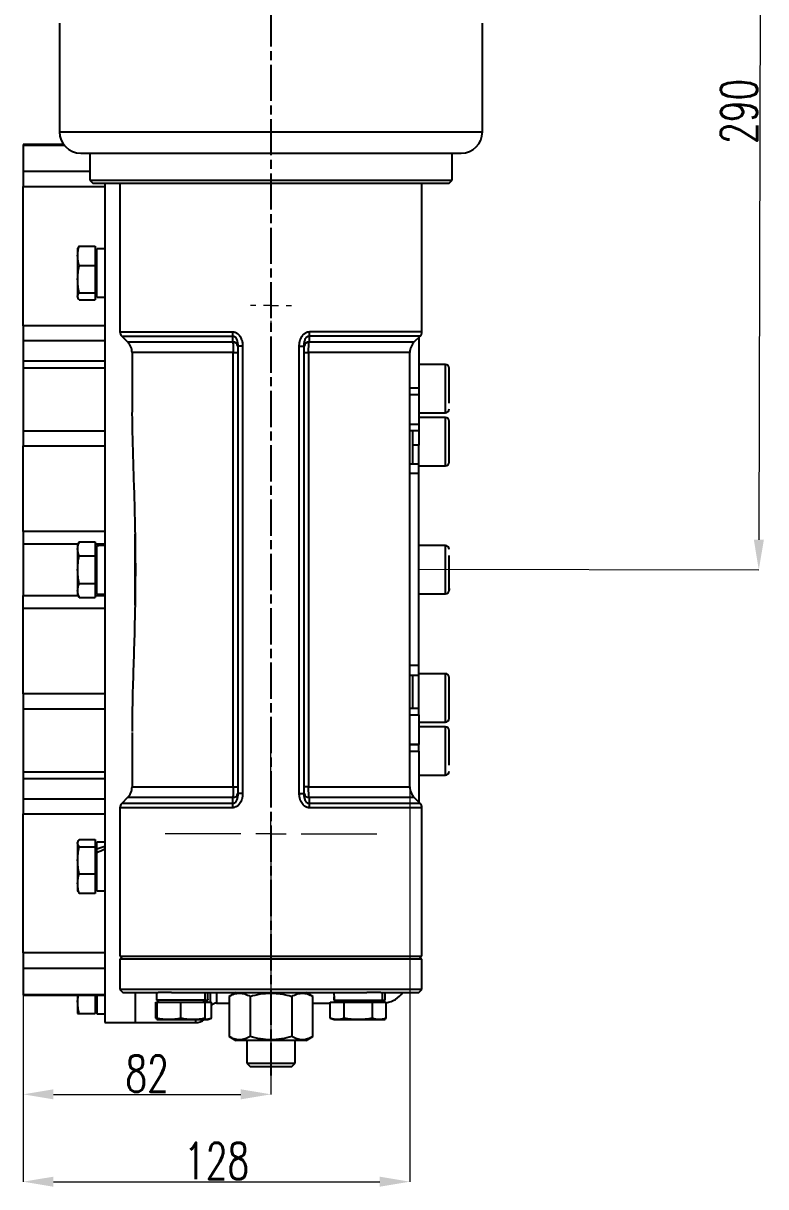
# Model space of a CAD drawing. Header units: millimetres. Extents: x 2271 to 4415, y 823 to 2339.
# Drawn here: x 2855.5 to 3101.3, y 1441.4 to 1826.8 of the extents above; entities that cross this region are included whole.
import ezdxf

# ---------------------------------------------------------------- set-up
doc = ezdxf.new("R2010")
doc.units = ezdxf.units.MM
doc.linetypes.add('AM_ISO08W050', pattern=[18, 12, -1.5, 3, -1.5])
for name, color, linetype, lineweight in [('10', 7, 'Continuous', 0), ('AM_5', 3, 'Continuous', 25), ('AM_7', 4, 'AM_ISO08W050', 25), ('FORMAT', 7, 'Continuous', 18)]:
    doc.layers.add(name, color=color, linetype=linetype, lineweight=lineweight)
doc.styles.add('SLDTEXTSTYLE1', font='txt.shx', dxfattribs={"width": 0.7, "bigfont": 'gbcbig.shx'})
doc.dimstyles.new('SLDDIMSTYLE12$0', dxfattribs={"dimtxt": 12, "dimasz": 10, "dimexe": 0, "dimexo": 0.0625, "dimgap": 0.875, "dimtad": 1, "dimdec": 1, "dimlfac": 1.8, "dimrnd": 1e-09, "dimzin": 12, "dimdsep": 46, "dimtxsty": 'SLDTEXTSTYLE1', "dimcen": 0.09, "dimdle": 8.16, "dimclrd": 3, "dimclre": 3, "dimadec": 0, "dimazin": 3, "dimtfac": 1, "dimtdec": 1, "dimtofl": 0, "dimtmove": 0, "dimatfit": 3, "dimfxl": 0, "dimfrac": 2, "dimtolj": 1, "dimlwd": 5, "dimlwe": 5, "dimarcsym": 0})

# ---------------------------------------------------------------- blocks, each defined once
blk = doc.blocks.new('SW_CENTERMARKSYMBOL_13')
at = {"layer": '10', "color": 0}
for p, q in [((0, 1), (0, 1.35)), ((-1, 0), (-1.35, 0)), ((0, 0), (-0.5, 0)), ((0, 0), (0, 0.5)), ((0, 0), (0, -0.5)), ((0, 0), (0.5, 0)), ((1, 0), (1.35, 0)), ((0, -1), (0, -1.35))]:
    blk.add_line(p, q, dxfattribs=at)
blk = doc.blocks.new('SW_CENTERMARKSYMBOL_14')
at = {"layer": 'FORMAT', "color": 0}
for p, q in [((0, 2), (0, 7)), ((0, 0), (0, 1)), ((-2, 0), (-7, 0)), ((0, 0), (-1, 0)), ((0, 0), (0, -1)), ((0, 0), (1, 0)), ((2, 0), (7, 0)), ((0, -2), (0, -7))]:
    blk.add_line(p, q, dxfattribs=at)
blk = doc.blocks.new('*D184')
at = {"layer": 'AM_5', "color": 3, "lineweight": 5, "transparency": 16777216}
blk.add_line((3025, 1949.56), (3099.66, 1949.4), dxfattribs=at)
at = {"layer": 'AM_5', "color": 3, "linetype": 'Continuous', "lineweight": 5, "transparency": 16777216}
for p, q in [((3099.64, 1939.4), (3099.03, 1655.73)), ((2986.57, 1645.97), (3099.01, 1645.73))]:
    blk.add_line(p, q, dxfattribs=at)
at = {"layer": 'AM_5', "color": 3, "transparency": 16777216}
for points in [[(3097.97, 1939.41), (3101.31, 1939.4), (3099.66, 1949.4)], [(3097.37, 1655.73), (3100.7, 1655.72), (3099.01, 1645.73)]]:
    blk.add_solid(points, dxfattribs=at)
at = {"layer": 'Defpoints', "color": 0, "transparency": 16777216}
for p in [(3024.94, 1949.56), (2986.5, 1645.97), (3099.01, 1645.73)]:
    blk.add_point(p, dxfattribs=at)
at = {"layer": 'AM_5', "color": 0, "transparency": 16777216, "insert": (3092.46, 1797.58), "char_height": 12, "attachment_point": 5, "rotation": 89.8775, "style": 'SLDTEXTSTYLE1'}
blk.add_mtext('\\A1;290', dxfattribs=at)
blk = doc.blocks.new('*D185')
at = {"layer": 'AM_5', "color": 3, "linetype": 'Continuous', "lineweight": 5, "transparency": 16777216}
for p, q in [((2937.5, 1558.2), (2937.5, 1472.02)), ((2865.5, 1472.02), (2927.5, 1472.02))]:
    blk.add_line(p, q, dxfattribs=at)
at = {"layer": 'AM_5', "color": 3, "lineweight": 5, "transparency": 16777216}
blk.add_line((2855.5, 1504.84), (2855.5, 1472.02), dxfattribs=at)
at = {"layer": 'AM_5', "color": 3, "transparency": 16777216}
for points in [[(2865.5, 1473.69), (2865.5, 1470.35), (2855.5, 1472.02)], [(2927.5, 1473.69), (2927.5, 1470.35), (2937.5, 1472.02)]]:
    blk.add_solid(points, dxfattribs=at)
at = {"layer": 'Defpoints', "color": 0, "transparency": 16777216}
for p in [(2937.5, 1558.26), (2855.5, 1504.9), (2937.5, 1472.02)]:
    blk.add_point(p, dxfattribs=at)
at = {"layer": 'AM_5', "color": 0, "transparency": 16777216, "insert": (2896.5, 1478.9), "char_height": 12, "attachment_point": 5, "style": 'SLDTEXTSTYLE1'}
blk.add_mtext('\\A1;82', dxfattribs=at)
blk = doc.blocks.new('*D186')
at = {"layer": 'AM_5', "color": 3, "linetype": 'Continuous', "lineweight": 5, "transparency": 16777216}
for p, q in [((2983.5, 1573.77), (2983.5, 1443.09)), ((2865.5, 1443.09), (2973.5, 1443.09))]:
    blk.add_line(p, q, dxfattribs=at)
at = {"layer": 'AM_5', "color": 3, "lineweight": 5, "transparency": 16777216}
blk.add_line((2855.5, 1504.84), (2855.5, 1443.09), dxfattribs=at)
at = {"layer": 'AM_5', "color": 3, "transparency": 16777216}
for points in [[(2865.5, 1444.75), (2865.5, 1441.42), (2855.5, 1443.09)], [(2973.5, 1444.75), (2973.5, 1441.42), (2983.5, 1443.09)]]:
    blk.add_solid(points, dxfattribs=at)
at = {"layer": 'Defpoints', "color": 0, "transparency": 16777216}
for p in [(2983.5, 1573.83), (2855.5, 1504.9), (2983.5, 1443.09)]:
    blk.add_point(p, dxfattribs=at)
at = {"layer": 'AM_5', "color": 0, "transparency": 16777216, "insert": (2919.5, 1449.96), "char_height": 12, "attachment_point": 5, "style": 'SLDTEXTSTYLE1'}
blk.add_mtext('\\A1;128', dxfattribs=at)

msp = doc.modelspace()

# ---------------------------------------------------------------- linework, layer by layer
at = {"color": 7, "linetype": 'Continuous', "lineweight": 25}
for p, q in [((2867.505, 1826.763), (2867.505, 1790.763)), ((3007.505, 1790.763), (3007.505, 1826.763)), ((2867.505, 1790.763), (3007.505, 1790.763)), ((2868.861, 1786.623), (2855.505, 1786.623)), ((2855.505, 1786.623), (2855.505, 1786.424)), ((2855.505, 1786.424), (2855.505, 1777.772)), ((2855.505, 1786.424), (2869.012, 1786.424)), ((2877.505, 1783.763), (2877.505, 1774.763)), ((2997.505, 1774.763), (2997.505, 1783.763)), ((2855.505, 1777.772), (2855.505, 1772.673)), ((2855.505, 1777.772), (2877.505, 1777.772)), ((2855.505, 1772.673), (2882.505, 1772.673)), ((2855.505, 1726.555), (2855.505, 1772.673)), ((2877.505, 1774.763), (2878.505, 1773.763)), ((2877.505, 1774.763), (2997.505, 1774.763)), ((2878.505, 1773.763), (2996.505, 1773.763)), ((2882.505, 1773.763), (2882.505, 1495.763)), ((2887.505, 1773.763), (2887.505, 1724.592)), ((2987.505, 1724.592), (2987.505, 1773.763)), ((2996.505, 1773.763), (2997.505, 1774.763)), ((2873.62, 1752.368), (2873.505, 1752.051)), ((2873.505, 1752.051), (2873.505, 1749.708)), ((2873.505, 1749.708), (2873.505, 1741.981)), ((2873.955, 1752.974), (2873.714, 1752.333)), ((2873.955, 1752.974), (2879.305, 1752.974)), ((2879.305, 1752.974), (2879.305, 1746.442)), ((2879.905, 1751.286), (2879.305, 1751.886)), ((2882.505, 1752.101), (2879.905, 1752.101)), ((2879.905, 1736.001), (2879.905, 1752.101)), ((2879.305, 1746.442), (2873.955, 1746.442)), ((2879.305, 1746.442), (2879.305, 1737.519)), ((2873.505, 1741.981), (2873.505, 1736.324)), ((2873.505, 1736.324), (2873.505, 1736.051)), ((2873.505, 1736.051), (2873.62, 1735.735)), ((2873.955, 1737.519), (2879.305, 1737.519)), ((2873.955, 1735.128), (2879.305, 1735.128)), ((2879.305, 1737.519), (2879.305, 1735.128)), ((2879.305, 1736.216), (2879.905, 1736.816)), ((2879.905, 1736.001), (2882.505, 1736.001)), ((2882.505, 1726.555), (2855.505, 1726.555)), ((2855.505, 1726.555), (2855.505, 1721.6)), ((2887.505, 1724.592), (2924.717, 1724.592)), ((2888.09, 1723.178), (2890.04, 1721.228)), ((2888.09, 1723.178), (2924.866, 1723.178)), ((2924.881, 1721.228), (2924.866, 1723.178)), ((2950.143, 1723.178), (2950.129, 1721.228)), ((2986.919, 1723.178), (2950.143, 1723.178)), ((2987.505, 1724.592), (2950.293, 1724.592)), ((2984.969, 1721.228), (2986.919, 1723.178)), ((2986.505, 1722.763), (2986.505, 1705.867)), ((2882.505, 1721.6), (2855.505, 1721.6)), ((2855.505, 1721.6), (2855.505, 1714.871)), ((2890.04, 1721.228), (2924.881, 1721.228)), ((2926.505, 1719.843), (2926.505, 1571.684)), ((2928.13, 1719.843), (2926.505, 1719.843)), ((2928.13, 1719.843), (2928.13, 1571.684)), ((2946.88, 1571.684), (2946.88, 1719.843)), ((2946.88, 1719.843), (2948.505, 1719.843)), ((2948.505, 1571.684), (2948.505, 1719.843)), ((2950.129, 1721.228), (2984.969, 1721.228)), ((2882.505, 1714.871), (2855.505, 1714.871)), ((2855.505, 1714.871), (2855.505, 1712.68)), ((2891.505, 1717.692), (2891.505, 1699.615)), ((2925.046, 1717.692), (2891.505, 1717.692)), ((2925.046, 1717.692), (2926.505, 1717.692)), ((2925.046, 1573.834), (2925.046, 1717.692)), ((2948.505, 1717.692), (2949.963, 1717.692)), ((2949.963, 1717.692), (2949.963, 1573.834)), ((2983.505, 1717.692), (2949.963, 1717.692)), ((2983.505, 1573.834), (2983.505, 1717.692)), ((2855.505, 1712.68), (2882.505, 1712.68)), ((2855.505, 1712.68), (2855.505, 1691.79)), ((2995.255, 1713.763), (2986.505, 1713.763)), ((2995.255, 1697.763), (2995.255, 1713.763)), ((2986.505, 1705.867), (2983.505, 1705.867)), ((2986.505, 1703.746), (2983.505, 1703.746)), ((2986.505, 1705.867), (2986.505, 1703.746)), ((2986.505, 1703.746), (2986.505, 1693.847)), ((2986.505, 1697.763), (2995.255, 1697.763)), ((2995.255, 1696.19), (2986.505, 1696.19)), ((2995.255, 1680.19), (2995.255, 1696.19)), ((2855.505, 1691.79), (2882.505, 1691.79)), ((2855.505, 1691.79), (2855.505, 1686.851)), ((2986.505, 1693.847), (2983.505, 1693.847)), ((2986.505, 1691.725), (2983.505, 1691.725)), ((2984.505, 1686.994), (2984.505, 1691.725)), ((2986.505, 1693.847), (2986.505, 1691.725)), ((2986.505, 1691.725), (2986.505, 1686.994)), ((2855.505, 1686.851), (2882.505, 1686.851)), ((2855.505, 1658.482), (2855.505, 1686.851)), ((2984.505, 1680.763), (2984.505, 1686.994)), ((2986.505, 1686.994), (2984.505, 1686.994)), ((2986.505, 1680.763), (2986.505, 1686.994)), ((2986.505, 1680.763), (2983.505, 1680.763)), ((2986.505, 1677.763), (2986.505, 1680.763)), ((2986.505, 1680.19), (2995.255, 1680.19)), ((2983.505, 1677.763), (2986.505, 1677.763)), ((2986.505, 1614.174), (2986.505, 1677.763)), ((2882.505, 1658.482), (2855.505, 1658.482)), ((2855.505, 1658.482), (2855.505, 1654.285)), ((2892.505, 1657.522), (2892.505, 1634.013)), ((2892.505, 1634.017), (2892.505, 1657.509)), ((2855.505, 1654.285), (2855.505, 1637.242)), ((2873.695, 1654.285), (2855.505, 1654.285)), ((2873.955, 1655.001), (2873.505, 1653.763)), ((2873.505, 1653.763), (2873.505, 1652.692)), ((2873.955, 1655.001), (2879.305, 1655.001)), ((2879.305, 1655.001), (2879.305, 1650.382)), ((2882.505, 1654.285), (2879.305, 1654.285)), ((2879.905, 1652.998), (2879.305, 1653.598)), ((2879.905, 1653.672), (2879.905, 1653.813)), ((2879.905, 1637.713), (2879.905, 1653.672)), ((2995.255, 1653.763), (2986.505, 1653.763)), ((2995.255, 1637.763), (2995.255, 1653.763)), ((2873.505, 1652.692), (2873.505, 1645.763)), ((2873.955, 1650.382), (2879.305, 1650.382)), ((2879.305, 1650.382), (2879.305, 1641.145)), ((2873.505, 1645.763), (2873.505, 1638.835)), ((2873.505, 1638.835), (2873.505, 1637.763)), ((2873.505, 1637.763), (2873.955, 1636.526)), ((2879.305, 1641.145), (2873.955, 1641.145)), ((2879.305, 1641.145), (2879.305, 1636.526)), ((2879.305, 1637.928), (2879.905, 1638.528)), ((2879.905, 1637.713), (2882.505, 1637.713)), ((2986.505, 1637.763), (2995.255, 1637.763)), ((2855.505, 1633.045), (2855.505, 1637.242)), ((2855.505, 1637.242), (2873.695, 1637.242)), ((2873.955, 1636.526), (2879.305, 1636.526)), ((2879.305, 1637.242), (2882.505, 1637.242)), ((2855.505, 1633.045), (2882.505, 1633.045)), ((2855.505, 1604.676), (2855.505, 1633.045)), ((2983.505, 1614.174), (2986.505, 1614.174)), ((2986.505, 1610.763), (2983.505, 1610.763)), ((2984.505, 1599.801), (2984.505, 1610.763)), ((2986.505, 1610.763), (2986.505, 1614.174)), ((2995.255, 1611.337), (2986.505, 1611.337)), ((2986.505, 1599.801), (2986.505, 1610.763)), ((2995.255, 1595.337), (2995.255, 1611.337)), ((2855.505, 1604.676), (2855.505, 1599.737)), ((2882.505, 1604.676), (2855.505, 1604.676)), ((2855.505, 1599.737), (2882.505, 1599.737)), ((2855.505, 1599.737), (2855.505, 1578.847)), ((2986.505, 1599.815), (2983.505, 1599.815)), ((2986.505, 1597.694), (2986.505, 1599.815)), ((2983.505, 1597.694), (2986.505, 1597.694)), ((2986.505, 1597.694), (2986.505, 1587.88)), ((2986.505, 1595.337), (2995.255, 1595.337)), ((2891.505, 1591.912), (2891.505, 1573.834)), ((2995.255, 1593.763), (2986.505, 1593.763)), ((2995.255, 1577.763), (2995.255, 1593.763)), ((2986.505, 1587.88), (2983.505, 1587.88)), ((2986.505, 1587.794), (2983.505, 1587.794)), ((2986.505, 1587.794), (2986.505, 1587.88)), ((2986.505, 1585.673), (2986.505, 1587.794)), ((2983.505, 1585.673), (2986.505, 1585.673)), ((2986.505, 1585.673), (2986.505, 1568.763)), ((2855.505, 1578.847), (2882.505, 1578.847)), ((2855.505, 1578.847), (2855.505, 1576.655)), ((2855.505, 1576.655), (2882.505, 1576.655)), ((2855.505, 1576.655), (2855.505, 1569.927)), ((2986.505, 1577.763), (2995.255, 1577.763)), ((2891.505, 1573.834), (2925.046, 1573.834)), ((2925.046, 1573.834), (2926.505, 1573.834)), ((2949.963, 1573.834), (2948.505, 1573.834)), ((2949.963, 1573.834), (2983.505, 1573.834)), ((2855.505, 1569.927), (2882.505, 1569.927)), ((2855.505, 1569.927), (2855.505, 1564.972)), ((2890.04, 1570.299), (2888.09, 1568.349)), ((2924.866, 1568.349), (2888.09, 1568.349)), ((2924.881, 1570.299), (2890.04, 1570.299)), ((2924.866, 1568.349), (2924.881, 1570.299)), ((2928.13, 1571.684), (2926.505, 1571.684)), ((2946.88, 1571.684), (2948.505, 1571.684)), ((2950.129, 1570.299), (2950.143, 1568.349)), ((2984.969, 1570.299), (2950.129, 1570.299)), ((2986.919, 1568.349), (2950.143, 1568.349)), ((2986.919, 1568.349), (2984.969, 1570.299)), ((2855.505, 1564.972), (2882.505, 1564.972)), ((2855.505, 1518.854), (2855.505, 1564.972)), ((2887.505, 1566.935), (2887.505, 1517.763)), ((2924.717, 1566.935), (2887.505, 1566.935)), ((2987.505, 1566.935), (2950.293, 1566.935)), ((2987.505, 1517.763), (2987.505, 1566.935)), ((2873.62, 1555.792), (2873.505, 1555.476)), ((2873.505, 1555.476), (2873.505, 1555.203)), ((2873.505, 1555.203), (2873.505, 1549.546)), ((2873.955, 1556.398), (2879.305, 1556.398)), ((2873.955, 1554.008), (2879.305, 1554.008)), ((2879.305, 1556.398), (2879.305, 1554.008)), ((2879.905, 1554.711), (2879.305, 1555.311)), ((2879.305, 1554.008), (2879.305, 1545.085)), ((2882.505, 1555.526), (2879.905, 1555.526)), ((2879.905, 1553.168), (2879.905, 1555.526)), ((2879.905, 1552.591), (2879.905, 1553.168)), ((2873.505, 1549.546), (2873.505, 1541.819)), ((2879.905, 1552.591), (2879.905, 1552.006)), ((2879.905, 1539.426), (2879.905, 1552.006)), ((2873.505, 1541.819), (2873.505, 1539.476)), ((2873.955, 1545.085), (2879.305, 1545.085)), ((2879.305, 1545.085), (2879.305, 1538.553)), ((2873.505, 1539.476), (2873.62, 1539.159)), ((2873.714, 1539.193), (2873.955, 1538.553)), ((2879.305, 1538.553), (2873.955, 1538.553)), ((2879.305, 1539.641), (2879.905, 1540.241)), ((2879.905, 1539.426), (2882.505, 1539.426)), ((2882.505, 1518.854), (2855.505, 1518.854)), ((2855.505, 1518.854), (2855.505, 1513.755)), ((2888.505, 1517.763), (2887.505, 1516.763)), ((2887.505, 1517.763), (2937.505, 1517.763)), ((2887.505, 1516.763), (2887.505, 1506.763)), ((2987.505, 1516.763), (2887.505, 1516.763)), ((2937.505, 1517.763), (2987.505, 1517.763)), ((2987.505, 1516.763), (2986.505, 1517.763)), ((2987.505, 1506.763), (2987.505, 1516.763)), ((2855.505, 1513.755), (2882.505, 1513.755)), ((2855.505, 1513.755), (2855.505, 1505.102)), ((2887.505, 1506.763), (2888.505, 1505.763)), ((2987.505, 1506.763), (2887.505, 1506.763)), ((2986.505, 1505.763), (2987.505, 1506.763)), ((2855.505, 1505.102), (2882.505, 1505.102)), ((2855.505, 1505.102), (2855.505, 1504.904)), ((2855.505, 1504.904), (2882.505, 1504.904)), ((2873.505, 1502.763), (2873.746, 1504.904)), ((2873.505, 1504.904), (2873.505, 1502.763)), ((2879.305, 1504.904), (2879.305, 1498.763)), ((2879.905, 1504.904), (2879.905, 1498.713)), ((2888.505, 1505.763), (2900.193, 1505.763)), ((2892.505, 1505.763), (2892.505, 1495.763)), ((2899.664, 1505.763), (2899.664, 1503.163)), ((2915.764, 1503.163), (2899.664, 1503.163)), ((2900.479, 1503.163), (2899.879, 1502.563)), ((2904.615, 1505.763), (2900.193, 1505.763)), ((2904.615, 1505.763), (2969.267, 1505.763)), ((2915.549, 1502.563), (2914.949, 1503.163)), ((2915.764, 1503.163), (2915.764, 1505.763)), ((2915.764, 1503.163), (2916.662, 1503.163)), ((2916.447, 1502.563), (2915.847, 1503.163)), ((2917.492, 1502.563), (2917.492, 1505.763)), ((2919.487, 1505.763), (2919.487, 1502.263)), ((2925.88, 1505.763), (2923.648, 1504.475)), ((2923.648, 1504.475), (2923.648, 1491.152)), ((2930.576, 1504.475), (2930.576, 1491.152)), ((2944.433, 1504.475), (2944.433, 1491.152)), ((2951.361, 1504.475), (2949.13, 1505.763)), ((2951.361, 1491.152), (2951.361, 1504.475)), ((2958.347, 1503.163), (2958.488, 1503.163)), ((2958.488, 1503.163), (2974.447, 1503.163)), ((2959.162, 1503.163), (2958.562, 1502.563)), ((2973.827, 1505.763), (2969.267, 1505.763)), ((2974.232, 1502.563), (2973.632, 1503.163)), ((2973.827, 1505.763), (2986.505, 1505.763)), ((2974.447, 1503.163), (2974.447, 1505.763)), ((2974.505, 1503.163), (2975.345, 1503.163)), ((2975.13, 1502.563), (2974.53, 1503.163)), ((2975.345, 1503.163), (2975.345, 1505.763)), ((2873.505, 1502.763), (2873.505, 1498.763)), ((2879.305, 1498.928), (2879.905, 1499.528)), ((2899.375, 1497.214), (2899.375, 1502.563)), ((2899.375, 1502.563), (2899.714, 1502.563)), ((2899.714, 1502.563), (2899.714, 1497.214)), ((2899.714, 1502.563), (2907.714, 1502.563)), ((2907.714, 1497.214), (2907.714, 1502.563)), ((2907.714, 1502.563), (2915.714, 1502.563)), ((2915.714, 1497.214), (2915.714, 1502.563)), ((2915.714, 1502.563), (2917.85, 1502.563)), ((2917.85, 1497.214), (2917.85, 1502.563)), ((2919.487, 1502.263), (2923.648, 1502.263)), ((2951.361, 1502.263), (2957.159, 1502.263)), ((2957.159, 1497.214), (2957.159, 1502.563)), ((2957.159, 1502.563), (2961.778, 1502.563)), ((2961.778, 1497.214), (2961.778, 1502.563)), ((2961.778, 1502.563), (2971.016, 1502.563)), ((2971.016, 1502.563), (2971.016, 1497.214)), ((2971.016, 1502.563), (2975.635, 1502.563)), ((2975.635, 1497.214), (2975.635, 1502.563)), ((2873.955, 1498.763), (2879.305, 1498.763)), ((2879.905, 1498.713), (2882.505, 1498.713)), ((2882.505, 1495.763), (2892.505, 1495.763)), ((2892.505, 1495.763), (2912.505, 1495.763)), ((2899.375, 1497.214), (2899.714, 1497.09)), ((2899.68, 1497.154), (2899.375, 1497.214)), ((2899.714, 1496.763), (2903.714, 1496.763)), ((2903.714, 1496.763), (2911.714, 1496.763)), ((2911.714, 1496.763), (2915.714, 1496.763)), ((2912.505, 1496.763), (2912.505, 1495.763)), ((2915.714, 1496.763), (2916.612, 1496.763)), ((2916.612, 1496.763), (2917.85, 1497.214)), ((2957.159, 1497.214), (2958.397, 1496.763)), ((2958.397, 1496.763), (2959.469, 1496.763)), ((2959.469, 1496.763), (2966.397, 1496.763)), ((2966.397, 1496.763), (2973.325, 1496.763)), ((2973.325, 1496.763), (2974.397, 1496.763)), ((2974.397, 1496.763), (2975.635, 1497.214)), ((2974.397, 1496.763), (2975.295, 1496.763)), ((2923.648, 1491.152), (2925.88, 1489.863)), ((2949.13, 1489.863), (2925.88, 1489.863)), ((2929.505, 1489.863), (2929.505, 1482.346)), ((2945.505, 1482.346), (2945.505, 1489.863)), ((2949.13, 1489.863), (2951.361, 1491.152)), ((2929.505, 1482.346), (2930.587, 1481.263)), ((2929.505, 1482.346), (2945.505, 1482.346)), ((2930.587, 1481.263), (2944.422, 1481.263)), ((2944.422, 1481.263), (2945.505, 1482.346))]:
    msp.add_line(p, q, dxfattribs=at)
for centre, radius, start, end in [((2874.505, 1790.763), 7, 180, 270), ((3000.505, 1790.763), 7, 270, 0), ((2889.505, 1724.592), 2, 180, 225), ((2930.704, 1724.511), 5.988, 179.2271, 192.86764), ((2944.306, 1724.511), 5.988, 347.13236, 0.7729), ((2985.505, 1724.592), 2, 315, 0), ((2886.505, 1717.692), 5, 0, 45), ((2924.858, 1719.562), 1.666, 8.68424, 89.21111), ((2950.151, 1719.562), 1.666, 90.78889, 171.31576), ((2988.505, 1717.692), 5, 135, 180), ((2995.255, 1712.513), 1.25, 0, 90), ((2995.255, 1699.013), 1.25, 270, 0), ((2995.255, 1694.94), 1.25, 0, 90), ((2995.255, 1681.44), 1.25, 270, 0), ((2995.255, 1652.513), 1.25, 0, 90), ((2995.255, 1639.013), 1.25, 270, 0), ((2995.255, 1610.087), 1.25, 0, 90), ((2995.255, 1596.587), 1.25, 270, 0), ((2995.255, 1592.513), 1.25, 0, 90), ((2995.255, 1579.013), 1.25, 270, 0), ((2886.505, 1573.834), 5, 315, 0), ((2988.505, 1573.834), 5, 180, 225), ((2889.505, 1566.935), 2, 135, 180), ((2930.704, 1567.016), 5.988, 167.13236, 180.7729), ((2924.858, 1571.965), 1.666, 270.78889, 351.31576), ((2950.151, 1571.965), 1.666, 188.68424, 269.21111), ((2944.306, 1567.016), 5.988, 359.2271, 12.86764), ((2985.505, 1566.935), 2, 0, 45), ((2974.505, 1510.263), 8, 278.11982, 325.77113), ((2919.487, 1500.263), 2, 90, 144.92797), ((2912.505, 1500.763), 5, 270, 306.8699)]:
    msp.add_arc(centre, radius, start, end, dxfattribs=at)
for centre, major_axis, ratio, start_param, end_param in [((2879.905, 1645.763), (13.943, 0), 0.5773503, 1.477424, 1.5707963), ((2882.505, 1645.763), (13.943, 0), 0.5773503, 1.5707963, 1.7583677), ((2879.905, 1547.476), (13.763, 6.53), 0.3419987, 1.2223497, 1.409921), ((2882.505, 1547.476), (13.763, 6.53), 0.3419987, 1.409921, 1.5974924), ((2908.612, 1503.163), (0, 13.943), 0.5773503, 4.712389, 4.8999603), ((2908.612, 1505.763), (0, 13.943), 0.5773503, 4.6190167, 4.712389), ((2966.397, 1505.763), (0, 13.943), 0.5773503, 1.5707963, 1.7583677), ((2966.397, 1503.163), (0, 13.943), 0.5773503, 1.477424, 1.5707963)]:
    msp.add_ellipse(centre, major_axis=major_axis, ratio=ratio, start_param=start_param, end_param=end_param, dxfattribs=at)
for points, knots in [([(2874.505, 1783.763), (2874.505, 1783.763), (2881.142, 1783.763), (2904.771, 1783.763), (2920.797, 1783.763), (2954.213, 1783.763), (2970.238, 1783.763), (2993.867, 1783.763), (3000.505, 1783.763), (3000.505, 1783.763)], [0, 0, 0, 0, 0.25, 0.25, 0.5, 0.5, 0.75, 0.75, 1, 1, 1, 1]), ([(2873.505, 1749.708), (2873.505, 1750.258), (2873.547, 1750.804), (2873.703, 1751.892), (2873.816, 1752.434), (2873.955, 1752.974)], [0, 0, 0, 0, 0.5, 0.5, 1, 1, 1, 1]), ([(2873.955, 1746.442), (2873.816, 1746.982), (2873.703, 1747.524), (2873.547, 1748.612), (2873.505, 1749.159), (2873.505, 1749.708)], [0, 0, 0, 0, 0.5, 0.5, 1, 1, 1, 1]), ([(2873.505, 1741.981), (2873.505, 1742.731), (2873.547, 1743.478), (2873.703, 1744.965), (2873.816, 1745.705), (2873.955, 1746.442)], [0, 0, 0, 0, 0.5, 0.5, 1, 1, 1, 1]), ([(2873.955, 1737.519), (2873.816, 1738.257), (2873.703, 1738.997), (2873.547, 1740.483), (2873.505, 1741.23), (2873.505, 1741.981)], [0, 0, 0, 0, 0.5, 0.5, 1, 1, 1, 1]), ([(2873.505, 1736.324), (2873.505, 1736.525), (2873.547, 1736.725), (2873.703, 1737.123), (2873.816, 1737.322), (2873.955, 1737.519)], [0, 0, 0, 0, 0.5, 0.5, 1, 1, 1, 1]), ([(2873.955, 1735.128), (2873.816, 1735.326), (2873.703, 1735.524), (2873.547, 1735.923), (2873.505, 1736.123), (2873.505, 1736.324)], [0, 0, 0, 0, 0.5, 0.5, 1, 1, 1, 1]), ([(2924.717, 1724.592), (2924.77, 1724.591), (2924.876, 1724.589), (2925.035, 1724.575), (2925.192, 1724.552), (2925.347, 1724.52), (2925.577, 1724.458), (2925.877, 1724.344), (2926.228, 1724.148), (2926.553, 1723.905), (2926.944, 1723.531), (2927.347, 1722.988), (2927.71, 1722.257), (2927.928, 1721.566), (2928.053, 1720.939), (2928.118, 1720.396), (2928.126, 1720.029), (2928.13, 1719.843)], [0, 0, 0, 0, 0.02528075, 0.05035737, 0.07531009, 0.10022035, 0.12517001, 0.18741173, 0.25052272, 0.31231502, 0.37588689, 0.50079764, 0.62203309, 0.74998051, 0.83171905, 0.91487426, 1, 1, 1, 1]), ([(2924.866, 1723.178), (2924.998, 1723.195), (2925.127, 1723.182), (2925.377, 1723.093), (2925.497, 1723.018), (2925.714, 1722.819), (2925.814, 1722.694), (2925.988, 1722.417), (2926.065, 1722.261), (2926.266, 1721.763), (2926.357, 1721.399), (2926.478, 1720.63), (2926.505, 1720.239), (2926.505, 1719.843)], [0, 0, 0, 0, 0.125, 0.125, 0.25, 0.25, 0.375, 0.375, 0.5, 0.5, 0.75, 0.75, 1, 1, 1, 1]), ([(2946.88, 1719.843), (2946.881, 1719.936), (2946.883, 1720.121), (2946.899, 1720.397), (2946.925, 1720.669), (2946.961, 1720.936), (2947.008, 1721.2), (2947.107, 1721.647), (2947.298, 1722.253), (2947.661, 1722.986), (2948.064, 1723.53), (2948.455, 1723.904), (2948.78, 1724.147), (2949.13, 1724.343), (2949.463, 1724.47), (2949.764, 1724.545), (2950.027, 1724.585), (2950.204, 1724.589), (2950.293, 1724.592)], [0, 0, 0, 0, 0.0426773, 0.0848038, 0.1264445, 0.167667, 0.2085406, 0.2491365, 0.3773316, 0.4988227, 0.6239569, 0.6874902, 0.7492598, 0.8123166, 0.8745174, 0.9161741, 0.957875, 1, 1, 1, 1]), ([(2948.505, 1719.843), (2948.505, 1720.243), (2948.532, 1720.635), (2948.622, 1721.207), (2948.661, 1721.396), (2948.756, 1721.758), (2948.812, 1721.932), (2949.011, 1722.427), (2949.187, 1722.721), (2949.514, 1723.019), (2949.632, 1723.093), (2949.884, 1723.182), (2950.012, 1723.195), (2950.143, 1723.178)], [0, 0, 0, 0, 0.25, 0.25, 0.375, 0.375, 0.5, 0.5, 0.75, 0.75, 0.875, 0.875, 1, 1, 1, 1]), ([(2924.881, 1721.228), (2924.906, 1720.998), (2924.93, 1720.743), (2924.971, 1720.202), (2924.988, 1719.916), (2925.017, 1719.311), (2925.028, 1718.993), (2925.043, 1718.351), (2925.046, 1718.025), (2925.046, 1717.692)], [0, 0, 0, 0, 0.25, 0.25, 0.5, 0.5, 0.75, 0.75, 1, 1, 1, 1]), ([(2949.963, 1717.692), (2949.963, 1718.024), (2949.967, 1718.357), (2949.982, 1719.001), (2949.993, 1719.313), (2950.014, 1719.767), (2950.022, 1719.916), (2950.04, 1720.205), (2950.049, 1720.344), (2950.08, 1720.747), (2950.103, 1720.997), (2950.129, 1721.228)], [0, 0, 0, 0, 0.25, 0.25, 0.5, 0.5, 0.625, 0.625, 0.75, 0.75, 1, 1, 1, 1]), ([(2996.505, 1700.99), (2996.505, 1701.934), (2996.505, 1703.137), (2996.505, 1705.756), (2996.505, 1707.113), (2996.505, 1709.58), (2996.505, 1710.634), (2996.505, 1712.117), (2996.505, 1712.513), (2996.505, 1712.513)], [0, 0, 0, 0, 0.25, 0.25, 0.5, 0.5, 0.75, 0.75, 1, 1, 1, 1]), ([(2891.521, 1699.52), (2891.516, 1699.193), (2891.457, 1695.542), (2891.664, 1688.3), (2891.957, 1678.026), (2892.296, 1667.739), (2892.435, 1660.925), (2892.505, 1657.509)], [0, 0, 0, 0, 0.0245935, 0.2747669, 0.5249563, 0.7619175, 1, 1, 1, 1]), ([(2996.505, 1681.44), (2996.505, 1681.44), (2996.505, 1682.151), (2996.505, 1684.683), (2996.505, 1686.4), (2996.505, 1689.98), (2996.505, 1691.697), (2996.505, 1694.229), (2996.505, 1694.94), (2996.505, 1694.94)], [0, 0, 0, 0, 0.25, 0.25, 0.5, 0.5, 0.75, 0.75, 1, 1, 1, 1]), ([(2873.505, 1652.692), (2873.505, 1653.08), (2873.547, 1653.467), (2873.703, 1654.236), (2873.816, 1654.619), (2873.955, 1655.001)], [0, 0, 0, 0, 0.5, 0.5, 1, 1, 1, 1]), ([(2873.955, 1650.382), (2873.816, 1650.764), (2873.703, 1651.147), (2873.547, 1651.917), (2873.505, 1652.303), (2873.505, 1652.692)], [0, 0, 0, 0, 0.5, 0.5, 1, 1, 1, 1]), ([(2873.505, 1645.763), (2873.505, 1646.541), (2873.547, 1647.314), (2873.703, 1648.853), (2873.816, 1649.619), (2873.955, 1650.382)], [0, 0, 0, 0, 0.5, 0.5, 1, 1, 1, 1]), ([(2996.505, 1639.558), (2996.505, 1639.406), (2996.505, 1639.095), (2996.505, 1638.969), (2996.505, 1639.108), (2996.505, 1639.644), (2996.505, 1640.875), (2996.505, 1642.692), (2996.505, 1644.38), (2996.505, 1645.764), (2996.505, 1647.144), (2996.505, 1648.851), (2996.505, 1649.872), (2996.505, 1650.536)], [0, 0, 0, 0, 0.0714521, 0.1463666, 0.2212811, 0.2946388, 0.4309111, 0.5671833, 0.640541, 0.7154555, 0.79037, 0.8637278, 1, 1, 1, 1]), ([(2873.955, 1641.145), (2873.816, 1641.908), (2873.703, 1642.674), (2873.547, 1644.213), (2873.505, 1644.986), (2873.505, 1645.763)], [0, 0, 0, 0, 0.5, 0.5, 1, 1, 1, 1]), ([(2873.505, 1638.835), (2873.505, 1639.224), (2873.547, 1639.61), (2873.703, 1640.38), (2873.816, 1640.763), (2873.955, 1641.145)], [0, 0, 0, 0, 0.5, 0.5, 1, 1, 1, 1]), ([(2873.955, 1636.526), (2873.816, 1636.908), (2873.703, 1637.291), (2873.547, 1638.06), (2873.505, 1638.447), (2873.505, 1638.835)], [0, 0, 0, 0, 0.5, 0.5, 1, 1, 1, 1]), ([(2996.505, 1639.558), (2996.505, 1639.403), (2996.505, 1639.084), (2996.505, 1639.037), (2996.505, 1639.013)], [0, 0, 0, 0, 0.4881723, 1, 1, 1, 1]), ([(2892.505, 1634.017), (2892.422, 1630.187), (2892.258, 1622.528), (2891.892, 1611.114), (2891.556, 1600.954), (2891.546, 1594.729), (2891.543, 1592.19)], [0, 0, 0, 0, 0.2680469, 0.5360996, 0.810787, 1, 1, 1, 1]), ([(2996.505, 1603.337), (2996.505, 1605.127), (2996.505, 1606.844), (2996.505, 1609.376), (2996.505, 1610.087), (2996.505, 1610.087)], [0, 0, 0, 0, 0.5, 0.5, 1, 1, 1, 1]), ([(2996.505, 1596.587), (2996.505, 1596.587), (2996.505, 1597.298), (2996.505, 1599.83), (2996.505, 1601.547), (2996.505, 1603.337)], [0, 0, 0, 0, 0.5, 0.5, 1, 1, 1, 1]), ([(2996.505, 1580.99), (2996.505, 1581.934), (2996.505, 1583.137), (2996.505, 1585.756), (2996.505, 1587.113), (2996.505, 1589.58), (2996.505, 1590.634), (2996.505, 1592.117), (2996.505, 1592.513), (2996.505, 1592.513)], [0, 0, 0, 0, 0.25, 0.25, 0.5, 0.5, 0.75, 0.75, 1, 1, 1, 1]), ([(2925.046, 1573.834), (2925.046, 1573.503), (2925.042, 1573.169), (2925.028, 1572.526), (2925.017, 1572.214), (2924.995, 1571.76), (2924.987, 1571.611), (2924.969, 1571.322), (2924.96, 1571.183), (2924.929, 1570.779), (2924.906, 1570.529), (2924.881, 1570.299)], [0, 0, 0, 0, 0.25, 0.25, 0.5, 0.5, 0.625, 0.625, 0.75, 0.75, 1, 1, 1, 1]), ([(2950.129, 1570.299), (2950.103, 1570.529), (2950.08, 1570.784), (2950.039, 1571.325), (2950.021, 1571.611), (2949.993, 1572.215), (2949.982, 1572.534), (2949.967, 1573.176), (2949.963, 1573.502), (2949.963, 1573.834)], [0, 0, 0, 0, 0.25, 0.25, 0.5, 0.5, 0.75, 0.75, 1, 1, 1, 1]), ([(2928.13, 1571.684), (2928.129, 1571.591), (2928.127, 1571.405), (2928.111, 1571.13), (2928.085, 1570.858), (2928.048, 1570.59), (2928.001, 1570.327), (2927.902, 1569.88), (2927.712, 1569.274), (2927.348, 1568.541), (2926.945, 1567.997), (2926.555, 1567.622), (2926.229, 1567.38), (2925.879, 1567.184), (2925.546, 1567.056), (2925.246, 1566.982), (2924.983, 1566.942), (2924.806, 1566.937), (2924.717, 1566.935)], [0, 0, 0, 0, 0.0426773, 0.0848038, 0.1264445, 0.167667, 0.2085406, 0.2491365, 0.3773316, 0.4988227, 0.6239569, 0.6874902, 0.7492598, 0.8123166, 0.8745174, 0.9161741, 0.957875, 1, 1, 1, 1]), ([(2926.505, 1571.684), (2926.505, 1571.284), (2926.477, 1570.892), (2926.387, 1570.32), (2926.348, 1570.131), (2926.254, 1569.769), (2926.198, 1569.595), (2925.998, 1569.099), (2925.822, 1568.806), (2925.495, 1568.508), (2925.377, 1568.434), (2925.126, 1568.345), (2924.997, 1568.332), (2924.866, 1568.349)], [0, 0, 0, 0, 0.25, 0.25, 0.375, 0.375, 0.5, 0.5, 0.75, 0.75, 0.875, 0.875, 1, 1, 1, 1]), ([(2950.293, 1566.935), (2950.239, 1566.936), (2950.133, 1566.938), (2949.974, 1566.952), (2949.817, 1566.975), (2949.662, 1567.007), (2949.432, 1567.069), (2949.132, 1567.183), (2948.781, 1567.379), (2948.456, 1567.621), (2948.066, 1567.996), (2947.663, 1568.538), (2947.299, 1569.27), (2947.081, 1569.961), (2946.957, 1570.588), (2946.891, 1571.13), (2946.884, 1571.498), (2946.88, 1571.684)], [0, 0, 0, 0, 0.0252808, 0.0503574, 0.0753101, 0.1002204, 0.12517, 0.1874117, 0.2505227, 0.312315, 0.3758869, 0.5007976, 0.6220331, 0.7499805, 0.831719, 0.9148743, 1, 1, 1, 1]), ([(2950.143, 1568.349), (2950.011, 1568.332), (2949.883, 1568.345), (2949.632, 1568.434), (2949.513, 1568.509), (2949.295, 1568.708), (2949.196, 1568.832), (2949.021, 1569.11), (2948.944, 1569.266), (2948.744, 1569.764), (2948.652, 1570.128), (2948.532, 1570.897), (2948.505, 1571.288), (2948.505, 1571.684)], [0, 0, 0, 0, 0.125, 0.125, 0.25, 0.25, 0.375, 0.375, 0.5, 0.5, 0.75, 0.75, 1, 1, 1, 1]), ([(2873.505, 1555.203), (2873.505, 1555.404), (2873.547, 1555.604), (2873.703, 1556.002), (2873.816, 1556.201), (2873.955, 1556.398)], [0, 0, 0, 0, 0.5, 0.5, 1, 1, 1, 1]), ([(2873.955, 1554.008), (2873.816, 1554.205), (2873.703, 1554.403), (2873.547, 1554.802), (2873.505, 1555.002), (2873.505, 1555.203)], [0, 0, 0, 0, 0.5, 0.5, 1, 1, 1, 1]), ([(2873.505, 1549.546), (2873.505, 1550.297), (2873.547, 1551.043), (2873.703, 1552.53), (2873.816, 1553.27), (2873.955, 1554.008)], [0, 0, 0, 0, 0.5, 0.5, 1, 1, 1, 1]), ([(2873.955, 1545.085), (2873.816, 1545.822), (2873.703, 1546.562), (2873.547, 1548.049), (2873.505, 1548.795), (2873.505, 1549.546)], [0, 0, 0, 0, 0.5, 0.5, 1, 1, 1, 1]), ([(2873.505, 1541.819), (2873.505, 1542.368), (2873.547, 1542.915), (2873.703, 1544.003), (2873.816, 1544.545), (2873.955, 1545.085)], [0, 0, 0, 0, 0.5, 0.5, 1, 1, 1, 1]), ([(2873.955, 1538.553), (2873.816, 1539.093), (2873.703, 1539.634), (2873.547, 1540.723), (2873.505, 1541.269), (2873.505, 1541.819)], [0, 0, 0, 0, 0.5, 0.5, 1, 1, 1, 1]), ([(2923.648, 1504.475), (2924.214, 1504.802), (2924.784, 1505.071), (2925.935, 1505.444), (2926.517, 1505.546), (2927.4, 1505.547), (2927.696, 1505.522), (2928.281, 1505.425), (2928.572, 1505.352), (2929.439, 1505.072), (2930.01, 1504.802), (2930.576, 1504.475)], [0, 0, 0, 0, 0.25, 0.25, 0.5, 0.5, 0.625, 0.625, 0.75, 0.75, 1, 1, 1, 1]), ([(2930.576, 1504.475), (2931.708, 1504.802), (2932.847, 1505.071), (2935.15, 1505.444), (2936.313, 1505.546), (2938.08, 1505.547), (2938.672, 1505.522), (2939.843, 1505.425), (2940.424, 1505.352), (2942.158, 1505.072), (2943.3, 1504.802), (2944.433, 1504.475)], [0, 0, 0, 0, 0.25, 0.25, 0.5, 0.5, 0.625, 0.625, 0.75, 0.75, 1, 1, 1, 1]), ([(2944.433, 1504.475), (2944.999, 1504.802), (2945.568, 1505.071), (2946.72, 1505.444), (2947.301, 1505.546), (2948.185, 1505.547), (2948.481, 1505.522), (2949.066, 1505.425), (2949.357, 1505.352), (2950.224, 1505.072), (2950.795, 1504.802), (2951.361, 1504.475)], [0, 0, 0, 0, 0.25, 0.25, 0.5, 0.5, 0.625, 0.625, 0.75, 0.75, 1, 1, 1, 1]), ([(2873.955, 1498.763), (2873.816, 1499.425), (2873.703, 1500.088), (2873.547, 1501.421), (2873.505, 1502.09), (2873.505, 1502.763)], [0, 0, 0, 0, 0.5, 0.5, 1, 1, 1, 1]), ([(2873.505, 1498.763), (2873.505, 1498.763), (2873.547, 1498.763), (2873.703, 1498.763), (2873.816, 1498.763), (2873.955, 1498.763)], [0, 0, 0, 0, 0.5, 0.5, 1, 1, 1, 1]), ([(2903.714, 1496.763), (2903.041, 1496.763), (2902.372, 1496.805), (2901.039, 1496.961), (2900.375, 1497.075), (2899.714, 1497.214)], [0, 0, 0, 0, 0.5, 0.5, 1, 1, 1, 1]), ([(2899.714, 1497.214), (2899.714, 1497.075), (2899.714, 1496.961), (2899.714, 1496.805), (2899.714, 1496.763), (2899.714, 1496.763)], [0, 0, 0, 0, 0.5, 0.5, 1, 1, 1, 1]), ([(2907.714, 1497.214), (2907.053, 1497.075), (2906.389, 1496.961), (2905.057, 1496.805), (2904.387, 1496.763), (2903.714, 1496.763)], [0, 0, 0, 0, 0.5, 0.5, 1, 1, 1, 1]), ([(2911.714, 1496.763), (2911.041, 1496.763), (2910.372, 1496.805), (2909.039, 1496.961), (2908.375, 1497.075), (2907.714, 1497.214)], [0, 0, 0, 0, 0.5, 0.5, 1, 1, 1, 1]), ([(2915.714, 1497.214), (2915.053, 1497.075), (2914.389, 1496.961), (2913.057, 1496.805), (2912.387, 1496.763), (2911.714, 1496.763)], [0, 0, 0, 0, 0.5, 0.5, 1, 1, 1, 1]), ([(2917.85, 1497.214), (2917.468, 1497.075), (2917.085, 1496.961), (2916.316, 1496.805), (2915.929, 1496.763), (2915.541, 1496.763)], [0, 0, 0, 0, 0.5, 0.5, 1, 1, 1, 1]), ([(2915.714, 1496.763), (2915.714, 1496.763), (2915.714, 1496.805), (2915.714, 1496.961), (2915.714, 1497.075), (2915.714, 1497.214)], [0, 0, 0, 0, 0.5, 0.5, 1, 1, 1, 1]), ([(2959.469, 1496.763), (2959.08, 1496.763), (2958.694, 1496.805), (2957.924, 1496.961), (2957.541, 1497.075), (2957.159, 1497.214)], [0, 0, 0, 0, 0.5, 0.5, 1, 1, 1, 1]), ([(2961.778, 1497.214), (2961.396, 1497.075), (2961.013, 1496.961), (2960.244, 1496.805), (2959.857, 1496.763), (2959.469, 1496.763)], [0, 0, 0, 0, 0.5, 0.5, 1, 1, 1, 1]), ([(2966.397, 1496.763), (2965.62, 1496.763), (2964.847, 1496.805), (2963.308, 1496.961), (2962.542, 1497.075), (2961.778, 1497.214)], [0, 0, 0, 0, 0.5, 0.5, 1, 1, 1, 1]), ([(2971.016, 1497.214), (2970.252, 1497.075), (2969.486, 1496.961), (2967.947, 1496.805), (2967.174, 1496.763), (2966.397, 1496.763)], [0, 0, 0, 0, 0.5, 0.5, 1, 1, 1, 1]), ([(2973.325, 1496.763), (2972.937, 1496.763), (2972.55, 1496.805), (2971.781, 1496.961), (2971.398, 1497.075), (2971.016, 1497.214)], [0, 0, 0, 0, 0.5, 0.5, 1, 1, 1, 1]), ([(2975.635, 1497.214), (2975.253, 1497.075), (2974.87, 1496.961), (2974.1, 1496.805), (2973.714, 1496.763), (2973.325, 1496.763)], [0, 0, 0, 0, 0.5, 0.5, 1, 1, 1, 1]), ([(2975.295, 1496.763), (2975.295, 1496.763), (2975.295, 1496.805), (2975.295, 1496.961), (2975.295, 1497.075), (2975.295, 1497.214)], [0, 0, 0, 0, 0.5, 0.5, 1, 1, 1, 1]), ([(2930.576, 1491.152), (2930.011, 1490.825), (2929.441, 1490.556), (2928.29, 1490.183), (2927.708, 1490.081), (2926.824, 1490.08), (2926.529, 1490.105), (2925.943, 1490.202), (2925.653, 1490.275), (2924.786, 1490.555), (2924.215, 1490.825), (2923.648, 1491.152)], [0, 0, 0, 0, 0.25, 0.25, 0.5, 0.5, 0.625, 0.625, 0.75, 0.75, 1, 1, 1, 1]), ([(2944.433, 1491.152), (2943.302, 1490.825), (2942.162, 1490.556), (2939.859, 1490.183), (2938.696, 1490.081), (2936.929, 1490.08), (2936.337, 1490.105), (2935.166, 1490.202), (2934.585, 1490.275), (2932.851, 1490.555), (2931.709, 1490.825), (2930.576, 1491.152)], [0, 0, 0, 0, 0.25, 0.25, 0.5, 0.5, 0.625, 0.625, 0.75, 0.75, 1, 1, 1, 1]), ([(2951.361, 1491.152), (2950.795, 1490.825), (2950.226, 1490.556), (2949.074, 1490.183), (2948.493, 1490.081), (2947.609, 1490.08), (2947.313, 1490.105), (2946.728, 1490.202), (2946.437, 1490.275), (2945.57, 1490.555), (2944.999, 1490.825), (2944.433, 1491.152)], [0, 0, 0, 0, 0.25, 0.25, 0.5, 0.5, 0.625, 0.625, 0.75, 0.75, 1, 1, 1, 1])]:
    msp.add_open_spline(points, degree=3, knots=knots, dxfattribs=at)
msp.add_open_spline([(2892.505, 1657.509), (2892.57, 1653.594), (2892.64, 1645.763), (2892.57, 1637.933), (2892.505, 1634.017)], degree=3, dxfattribs=at)
at = {"layer": 'AM_7'}
msp.add_line((2937.505, 1885.038), (2937.505, 1478.263), dxfattribs=at)

# ---------------------------------------------------------------- block references
at = {"layer": '10', "xscale": 5, "yscale": 5, "zscale": 5}
for name, p in [('SW_CENTERMARKSYMBOL_13', (2937.505, 1733.263)), ('SW_CENTERMARKSYMBOL_14', (2937.505, 1558.263))]:
    msp.add_blockref(name, p, dxfattribs=at)

# ---------------------------------------------------------------- dimensions: what is measured, and where the dimension line sits
at = {"layer": 'AM_5'}
dim = msp.add_linear_dim(base=(3099.012, 1645.728), p1=(3024.938, 1949.562), p2=(2986.505, 1645.969), angle=89.87751, text='290', dimstyle='SLDDIMSTYLE12$0', override={"dimlfac": 1, "dimpost": ''}, dxfattribs=at)
dim.commit()
dim.dimension.update_dxf_attribs({"geometry": '*D184', "text_midpoint": (3092.462, 1797.58)})
for base, p2, override, picture, middle in [((2983.505, 1443.087), (2983.505, 1573.834), {"dimlfac": 1}, '*D186', (2919.505, 1449.962)), ((2937.505, 1472.021), (2937.505, 1558.263), {"dimlfac": 1, "dimpost": ''}, '*D185', (2896.505, 1478.896))]:
    dim = msp.add_linear_dim(base=base, p1=(2855.505, 1504.904), p2=p2, dimstyle='SLDDIMSTYLE12$0', override=override, dxfattribs=at)
    dim.commit()
    dim.dimension.update_dxf_attribs({"geometry": picture, "text_midpoint": middle})

doc.saveas('drawing.dxf')
